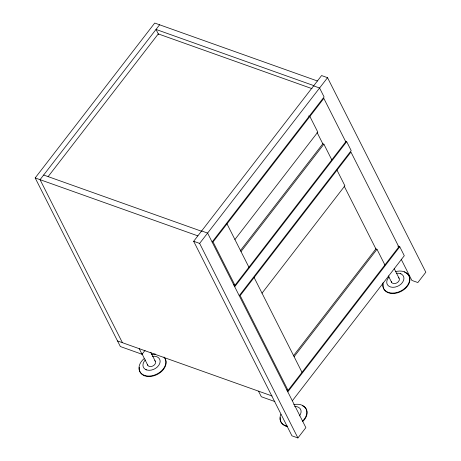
<?xml version="1.0" encoding="UTF-8"?>
<svg xmlns="http://www.w3.org/2000/svg" width="461" height="461" viewBox="0 0 461 461"><rect width="100%" height="100%" fill="white"/><g stroke="black" fill="none" stroke-linecap="round" stroke-linejoin="round"><path stroke-width="0.69" d="M145.071 350.331L142.04 354.261L120.35 346.539L35.18 177.934L154.729 23.05L317.399 80.98M159.61 24.79L40.061 179.675L122.407 342.684M48.105 176.655L158.284 33.907L312.011 88.65M201.636 230.961L207.6 233.082L305.873 427.624L297.904 437.95L291.94 435.824L193.666 241.287L321.582 75.558L327.546 77.684L425.82 272.221L417.845 282.547L411.88 280.426L401.179 259.238M297.904 437.95L199.63 243.408L327.546 77.684M212.118 242.025L324.095 96.954L319.577 88.005L313.613 85.884M234.908 239.507L317.796 132.117L309.89 116.466L308.565 115.993M240.365 250.628L322.809 143.809L317.035 132.37M241.011 251.579L323.899 144.195L322.573 143.723M234.972 285.307L345.75 141.775L323.835 98.395L213.057 241.921L234.972 285.307L233.646 284.835M234.712 286.748L346.689 141.671L345.358 141.204M239.23 295.691L351.207 150.62L346.689 141.671M262.021 293.173L344.903 185.789L336.997 170.132M293.455 355.725L375.899 248.905L344.142 186.042M294.101 356.681L376.983 249.292L375.657 248.819M288.056 390.404L398.84 246.877L350.948 152.061L240.164 295.593L288.056 390.404L286.73 389.931M287.802 391.844L399.773 246.773L397.785 246.065M292.32 400.793L404.291 255.717L399.773 246.773M400.425 273.655L400.978 273.771M145.883 369.751L146.437 369.866M313.814 85.625L156.025 29.435L158.619 34.569M43.651 175.024L201.44 231.215M35.18 177.934L197.85 235.865M193.666 241.287L199.63 243.408M117.526 340.95L272.071 395.982M274.889 401.571L261.329 396.742L258.506 391.153M404.205 271.742L404.424 272.174M394.207 268.613L399.059 278.225M323.899 144.195L331.805 159.846M376.983 249.292L384.889 264.942M388.352 275.897L391.591 282.305M227.002 223.856L248.917 267.236M254.115 277.522L302.007 372.332M285.457 425.595L285.676 426.027M150.741 352.25L155.271 361.217M141.976 353.771L147.802 365.302M139.216 348.672L142.04 354.261M144.477 375.392L144.696 375.824M398.535 277.62A4.258 3.02 -26.8 0 1 399.053 280.663L398.523 281.498A4.258 3.02 -26.8 0 1 394.27 283.573A4.258 3.02 -26.8 0 1 391.32 281.562M395.371 271.679A14.199 10.056 -26.8 0 1 409.691 279.372A14.199 10.056 -26.8 0 1 394.604 292.96A14.199 10.056 -26.8 0 1 383.091 282.743M405.115 272.445A14.199 10.056 -26.8 0 1 401.456 291.231A14.199 10.056 -26.8 0 1 383.079 284.316M396.276 273.304A9.082 6.437 -26.8 0 1 403.479 280.634A9.082 6.437 -26.8 0 1 390.853 287.059A9.082 6.437 -26.8 0 1 389.113 276.952M293.738 404.597A14.199 10.056 -26.8 0 1 306.058 408.792A14.199 10.056 -26.8 0 1 302.376 421.198M287.255 426.073A14.199 10.056 -26.8 0 1 280.887 414.214M302.307 405.651A14.199 10.056 -26.8 0 1 302.595 421.631M287.474 426.506A14.199 10.056 -26.8 0 1 280.271 417.522M294.573 406.418A9.082 6.437 -26.8 0 1 299.454 415.937M154.746 360.617A4.258 3.02 -26.8 0 1 155.259 363.654L154.729 364.495A4.258 3.02 -26.8 0 1 150.476 366.57A4.258 3.02 -26.8 0 1 147.532 364.559M163.96 357.004A14.199 10.056 -26.8 0 1 159.915 372.223A14.199 10.056 -26.8 0 1 141.585 373.75A14.199 10.056 -26.8 0 1 144.034 358.664M151.577 354.67A14.199 10.056 -26.8 0 1 155.317 354.06M164.992 358.485A14.199 10.056 -26.8 0 1 154.7 375.531A14.199 10.056 -26.8 0 1 139.291 367.313M152.482 356.301A9.082 6.437 -26.8 0 1 159.69 363.631A9.082 6.437 -26.8 0 1 147.059 370.056A9.082 6.437 -26.8 0 1 145.324 359.949"/></g></svg>
